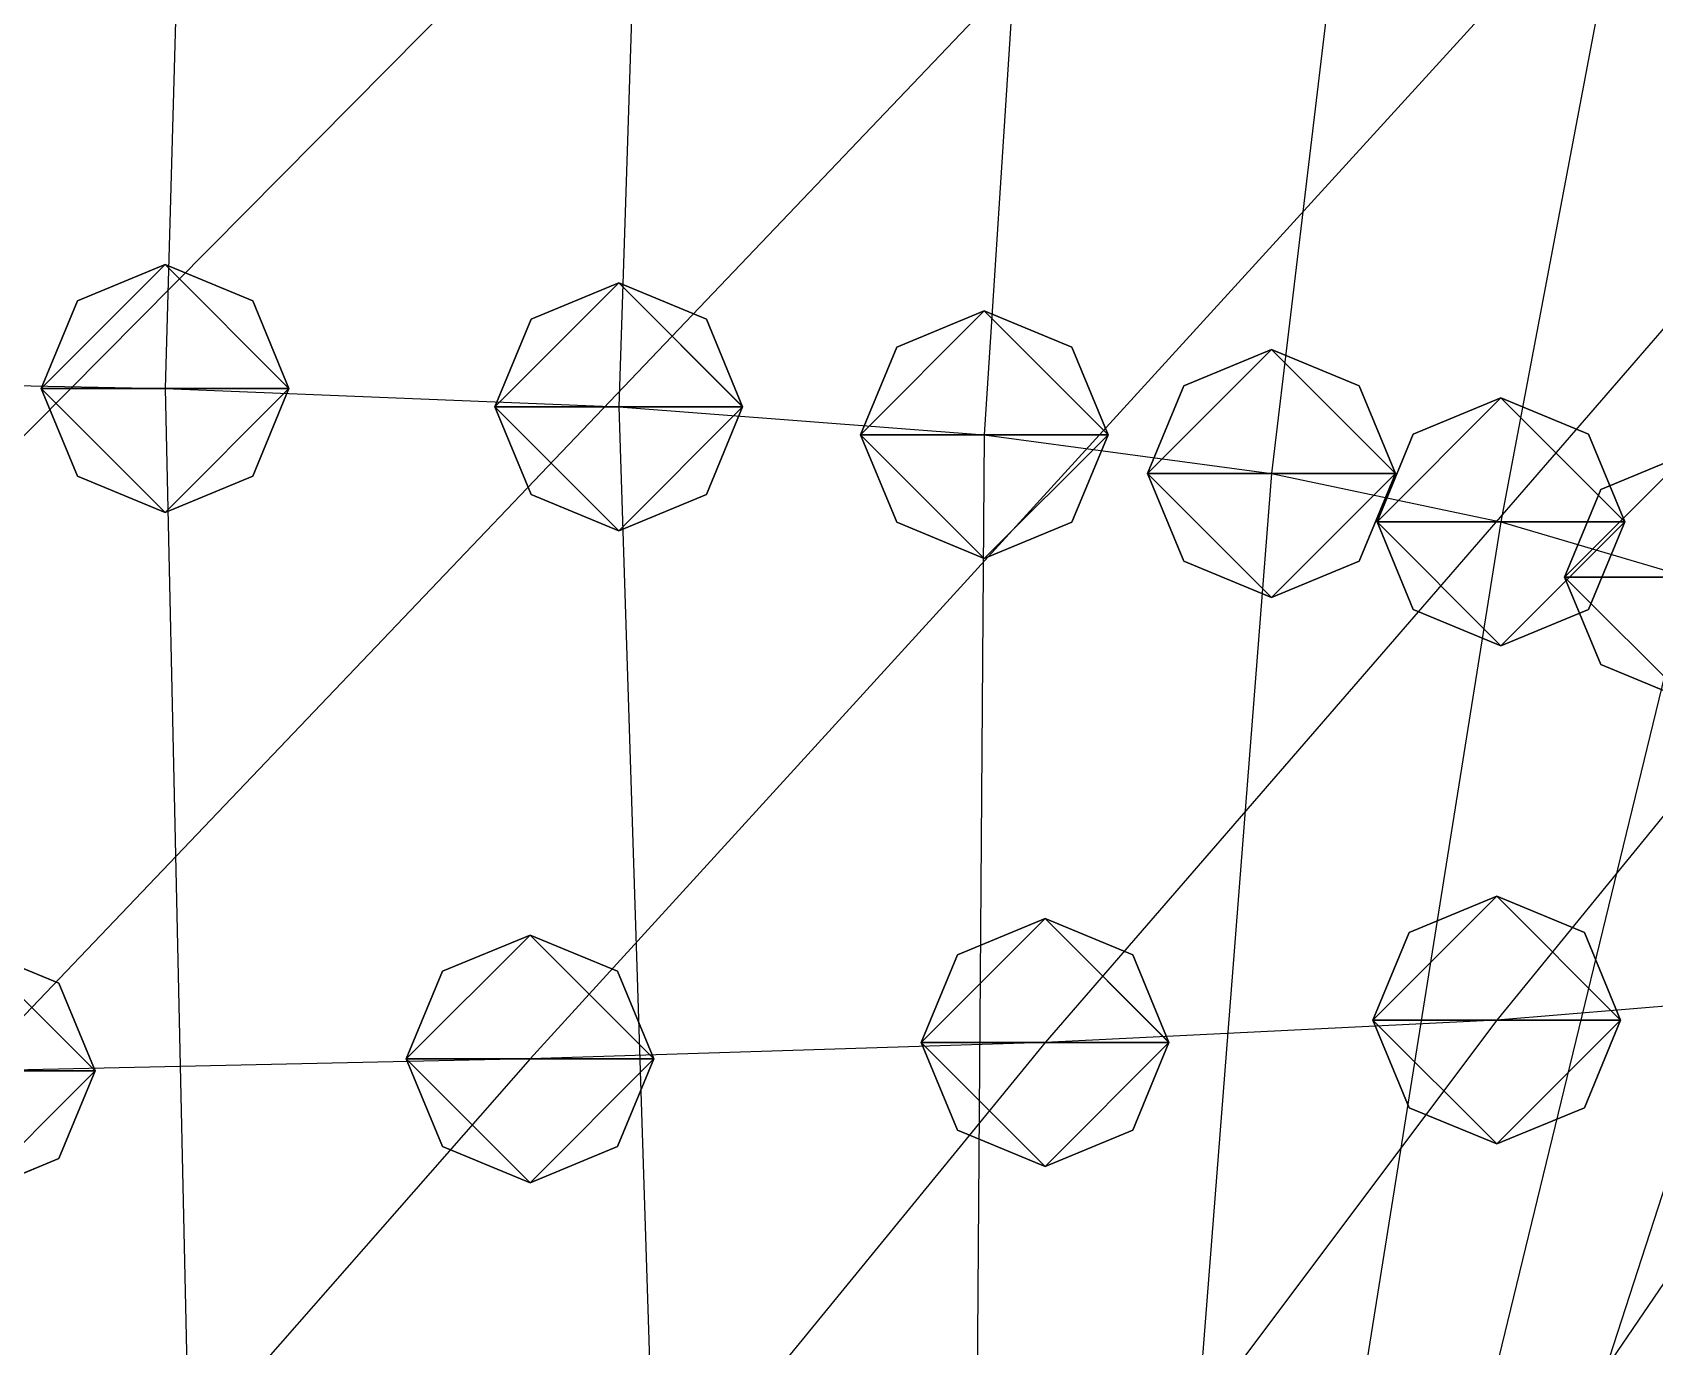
# Model space of a CAD drawing. Header units: metres. Extents: x -59 to 99, y -54 to 55.
# Drawn here: x 12.77 to 25.87, y -20.86 to -10.26 of the extents above; entities that cross this region are included whole.
import ezdxf

# ---------------------------------------------------------------- set-up
doc = ezdxf.new("R2010")
doc.units = ezdxf.units.M

msp = doc.modelspace()

# ---------------------------------------------------------------- linework, layer by layer
for p, q in [((14.152706, -2.1760712, -222.13643), (13.844493, -13.131271, -224.74867)), ((17.867588, -2.3018188, -220.35703), (17.50707, -13.279427, -222.6473)), ((21.169718, -2.5023422, -217.50229), (20.457546, -13.504318, -219.44278)), ((24.098818, -2.7814636, -213.51309), (22.776173, -13.818207, -214.95564)), ((26.725258, -3.130951, -208.5158), (24.628006, -14.207855, -209.383)), ((33.809322, -6.9254875, -154.161), (24.594818, -18.228828, -151.794)), ((30.706795, -7.145878, -150.99583), (20.948685, -18.409348, -149.20023)), ((27.027634, -7.3235016, -148.439), (16.790588, -18.542534, -147.28043)), ((18.59135, -7.5747566, -144.83815), (7.555294, -18.705124, -144.94443)), ((22.93851, -7.4652863, -146.40228), (12.27956, -18.639244, -145.8881)), ((13.844493, -12.131271, -224.7485), (13.137386, -12.424165, -224.74855)), ((13.844493, -12.131271, -224.7485), (13.137386, -12.424165, -224.74855)), ((13.844493, -12.131271, -224.7485), (13.137386, -12.424165, -224.74855)), ((13.844493, -12.131271, -224.7485), (13.137386, -12.424165, -224.74855)), ((14.5515995, -12.424165, -224.74855), (13.844493, -12.131271, -224.7485)), ((14.5515995, -12.424165, -224.74855), (13.844493, -12.131271, -224.7485)), ((14.5515995, -12.424165, -224.74855), (13.844493, -12.131271, -224.7485)), ((14.5515995, -12.424165, -224.74855), (13.844493, -12.131271, -224.7485)), ((17.50707, -12.279427, -222.64713), (16.799963, -12.57232, -222.64717)), ((17.50707, -12.279427, -222.64713), (16.799963, -12.57232, -222.64717)), ((17.50707, -12.279427, -222.64713), (16.799963, -12.57232, -222.64717)), ((17.50707, -12.279427, -222.64713), (16.799963, -12.57232, -222.64717)), ((18.214178, -12.57232, -222.64717), (17.50707, -12.279427, -222.64713)), ((18.214178, -12.57232, -222.64717), (17.50707, -12.279427, -222.64713)), ((18.214178, -12.57232, -222.64717), (17.50707, -12.279427, -222.64713)), ((18.214178, -12.57232, -222.64717), (17.50707, -12.279427, -222.64713)), ((13.137386, -12.424165, -224.74855), (12.844493, -13.131271, -224.74867)), ((13.137386, -12.424165, -224.74855), (12.844493, -13.131271, -224.74867)), ((13.137386, -12.424165, -224.74855), (12.844493, -13.131271, -224.74867)), ((13.137386, -12.424165, -224.74855), (12.844493, -13.131271, -224.74867)), ((14.844493, -13.131271, -224.74867), (14.5515995, -12.424165, -224.74855)), ((14.844493, -13.131271, -224.74867), (14.5515995, -12.424165, -224.74855)), ((14.844493, -13.131271, -224.74867), (14.5515995, -12.424165, -224.74855)), ((14.844493, -13.131271, -224.74867), (14.5515995, -12.424165, -224.74855)), ((20.457546, -12.504318, -219.44261), (19.750439, -12.797212, -219.44266)), ((20.457546, -12.504318, -219.44261), (19.750439, -12.797212, -219.44266)), ((20.457546, -12.504318, -219.44261), (19.750439, -12.797212, -219.44266)), ((20.457546, -12.504318, -219.44261), (19.750439, -12.797212, -219.44266)), ((21.164654, -12.797212, -219.44266), (20.457546, -12.504318, -219.44261)), ((21.164654, -12.797212, -219.44266), (20.457546, -12.504318, -219.44261)), ((21.164654, -12.797212, -219.44266), (20.457546, -12.504318, -219.44261)), ((21.164654, -12.797212, -219.44266), (20.457546, -12.504318, -219.44261)), ((16.799963, -12.57232, -222.64717), (16.50707, -13.279427, -222.6473)), ((16.799963, -12.57232, -222.64717), (16.50707, -13.279427, -222.6473)), ((16.799963, -12.57232, -222.64717), (16.50707, -13.279427, -222.6473)), ((16.799963, -12.57232, -222.64717), (16.50707, -13.279427, -222.6473)), ((18.50707, -13.279427, -222.6473), (18.214178, -12.57232, -222.64717)), ((18.50707, -13.279427, -222.6473), (18.214178, -12.57232, -222.64717)), ((18.50707, -13.279427, -222.6473), (18.214178, -12.57232, -222.64717)), ((18.50707, -13.279427, -222.6473), (18.214178, -12.57232, -222.64717)), ((19.750439, -12.797212, -219.44266), (19.457546, -13.504318, -219.44278)), ((19.750439, -12.797212, -219.44266), (19.457546, -13.504318, -219.44278)), ((19.750439, -12.797212, -219.44266), (19.457546, -13.504318, -219.44278)), ((19.750439, -12.797212, -219.44266), (19.457546, -13.504318, -219.44278)), ((21.457546, -13.504318, -219.44278), (21.164654, -12.797212, -219.44266)), ((21.457546, -13.504318, -219.44278), (21.164654, -12.797212, -219.44266)), ((21.457546, -13.504318, -219.44278), (21.164654, -12.797212, -219.44266)), ((21.457546, -13.504318, -219.44278), (21.164654, -12.797212, -219.44266)), ((22.776173, -12.818207, -214.95547), (22.069065, -13.1111, -214.95552)), ((22.776173, -12.818207, -214.95547), (22.069065, -13.1111, -214.95552)), ((22.776173, -12.818207, -214.95547), (22.069065, -13.1111, -214.95552)), ((22.776173, -12.818207, -214.95547), (22.069065, -13.1111, -214.95552)), ((23.48328, -13.1111, -214.95552), (22.776173, -12.818207, -214.95547)), ((23.48328, -13.1111, -214.95552), (22.776173, -12.818207, -214.95547)), ((23.48328, -13.1111, -214.95552), (22.776173, -12.818207, -214.95547)), ((23.48328, -13.1111, -214.95552), (22.776173, -12.818207, -214.95547)), ((9.629581, -13.044731, -225.9801), (13.844493, -13.131271, -224.74867)), ((12.844493, -13.131271, -224.74867), (13.137386, -13.838378, -224.7488)), ((12.844493, -13.131271, -224.74867), (13.137386, -13.838378, -224.7488)), ((12.844493, -13.131271, -224.74867), (13.137386, -13.838378, -224.7488)), ((12.844493, -13.131271, -224.74867), (13.137386, -13.838378, -224.7488)), ((13.844493, -13.131271, -224.74867), (17.50707, -13.279427, -222.6473)), ((13.844493, -13.131271, -224.74867), (14.086083, -24.025223, -228.23218)), ((14.5515995, -13.838378, -224.7488), (14.844493, -13.131271, -224.74867)), ((14.5515995, -13.838378, -224.7488), (14.844493, -13.131271, -224.74867)), ((14.5515995, -13.838378, -224.7488), (14.844493, -13.131271, -224.74867)), ((14.5515995, -13.838378, -224.7488), (14.844493, -13.131271, -224.74867)), ((22.069065, -13.1111, -214.95552), (21.776173, -13.818207, -214.95564)), ((22.069065, -13.1111, -214.95552), (21.776173, -13.818207, -214.95564)), ((22.069065, -13.1111, -214.95552), (21.776173, -13.818207, -214.95564)), ((22.069065, -13.1111, -214.95552), (21.776173, -13.818207, -214.95564)), ((23.776173, -13.818207, -214.95564), (23.48328, -13.1111, -214.95552)), ((23.776173, -13.818207, -214.95564), (23.48328, -13.1111, -214.95552)), ((23.776173, -13.818207, -214.95564), (23.48328, -13.1111, -214.95552)), ((23.776173, -13.818207, -214.95564), (23.48328, -13.1111, -214.95552)), ((24.628006, -13.207855, -209.38283), (23.920898, -13.500749, -209.38287)), ((24.628006, -13.207855, -209.38283), (23.920898, -13.500749, -209.38287)), ((24.628006, -13.207855, -209.38283), (23.920898, -13.500749, -209.38287)), ((24.628006, -13.207855, -209.38283), (23.920898, -13.500749, -209.38287)), ((25.335114, -13.500749, -209.38287), (24.628006, -13.207855, -209.38283)), ((25.335114, -13.500749, -209.38287), (24.628006, -13.207855, -209.38283)), ((25.335114, -13.500749, -209.38287), (24.628006, -13.207855, -209.38283)), ((25.335114, -13.500749, -209.38287), (24.628006, -13.207855, -209.38283)), ((16.50707, -13.279427, -222.6473), (16.799963, -13.986533, -222.64742)), ((16.50707, -13.279427, -222.6473), (16.799963, -13.986533, -222.64742)), ((16.50707, -13.279427, -222.6473), (16.799963, -13.986533, -222.64742)), ((16.50707, -13.279427, -222.6473), (16.799963, -13.986533, -222.64742)), ((17.50707, -13.279427, -222.6473), (20.457546, -13.504318, -219.44278)), ((17.50707, -13.279427, -222.6473), (17.856167, -24.179344, -226.0422)), ((18.214178, -13.986533, -222.64742), (18.50707, -13.279427, -222.6473)), ((18.214178, -13.986533, -222.64742), (18.50707, -13.279427, -222.6473)), ((18.214178, -13.986533, -222.64742), (18.50707, -13.279427, -222.6473)), ((18.214178, -13.986533, -222.64742), (18.50707, -13.279427, -222.6473)), ((19.457546, -13.504318, -219.44278), (19.750439, -14.211425, -219.4429)), ((19.457546, -13.504318, -219.44278), (19.750439, -14.211425, -219.4429)), ((19.457546, -13.504318, -219.44278), (19.750439, -14.211425, -219.4429)), ((19.457546, -13.504318, -219.44278), (19.750439, -14.211425, -219.4429)), ((20.457546, -13.504318, -219.44278), (20.374866, -24.415916, -222.66765)), ((20.457546, -13.504318, -219.44278), (22.776173, -13.818207, -214.95564)), ((21.164654, -14.211425, -219.4429), (21.457546, -13.504318, -219.44278)), ((21.164654, -14.211425, -219.4429), (21.457546, -13.504318, -219.44278)), ((21.164654, -14.211425, -219.4429), (21.457546, -13.504318, -219.44278)), ((21.164654, -14.211425, -219.4429), (21.457546, -13.504318, -219.44278)), ((23.920898, -13.500749, -209.38287), (23.628006, -14.207855, -209.383)), ((23.920898, -13.500749, -209.38287), (23.628006, -14.207855, -209.383)), ((23.920898, -13.500749, -209.38287), (23.628006, -14.207855, -209.383)), ((23.920898, -13.500749, -209.38287), (23.628006, -14.207855, -209.383)), ((25.628006, -14.207855, -209.383), (25.335114, -13.500749, -209.38287)), ((25.628006, -14.207855, -209.383), (25.335114, -13.500749, -209.38287)), ((25.628006, -14.207855, -209.383), (25.335114, -13.500749, -209.38287)), ((25.628006, -14.207855, -209.383), (25.335114, -13.500749, -209.38287)), ((26.142199, -13.653076, -203.01317), (25.435091, -13.94597, -203.01321)), ((26.142199, -13.653076, -203.01317), (25.435091, -13.94597, -203.01321)), ((26.142199, -13.653076, -203.01317), (25.435091, -13.94597, -203.01321)), ((26.142199, -13.653076, -203.01317), (25.435091, -13.94597, -203.01321)), ((13.137386, -13.838378, -224.7488), (13.844493, -14.131271, -224.74884)), ((13.137386, -13.838378, -224.7488), (13.844493, -14.131271, -224.74884)), ((13.137386, -13.838378, -224.7488), (13.844493, -14.131271, -224.74884)), ((13.137386, -13.838378, -224.7488), (13.844493, -14.131271, -224.74884)), ((13.844493, -14.131271, -224.74884), (14.5515995, -13.838378, -224.7488)), ((13.844493, -14.131271, -224.74884), (14.5515995, -13.838378, -224.7488)), ((13.844493, -14.131271, -224.74884), (14.5515995, -13.838378, -224.7488)), ((13.844493, -14.131271, -224.74884), (14.5515995, -13.838378, -224.7488)), ((21.776173, -13.818207, -214.95564), (22.069065, -14.525313, -214.95576)), ((21.776173, -13.818207, -214.95564), (22.069065, -14.525313, -214.95576)), ((21.776173, -13.818207, -214.95564), (22.069065, -14.525313, -214.95576)), ((21.776173, -13.818207, -214.95564), (22.069065, -14.525313, -214.95576)), ((22.776173, -13.818207, -214.95564), (21.91794, -24.778198, -217.48544)), ((22.776173, -13.818207, -214.95564), (24.628006, -14.207855, -209.383)), ((23.48328, -14.525313, -214.95576), (23.776173, -13.818207, -214.95564)), ((23.48328, -14.525313, -214.95576), (23.776173, -13.818207, -214.95564)), ((23.48328, -14.525313, -214.95576), (23.776173, -13.818207, -214.95564)), ((23.48328, -14.525313, -214.95576), (23.776173, -13.818207, -214.95564)), ((16.799963, -13.986533, -222.64742), (17.50707, -14.279427, -222.64746)), ((16.799963, -13.986533, -222.64742), (17.50707, -14.279427, -222.64746)), ((16.799963, -13.986533, -222.64742), (17.50707, -14.279427, -222.64746)), ((16.799963, -13.986533, -222.64742), (17.50707, -14.279427, -222.64746)), ((17.50707, -14.279427, -222.64746), (18.214178, -13.986533, -222.64742)), ((17.50707, -14.279427, -222.64746), (18.214178, -13.986533, -222.64742)), ((17.50707, -14.279427, -222.64746), (18.214178, -13.986533, -222.64742)), ((17.50707, -14.279427, -222.64746), (18.214178, -13.986533, -222.64742)), ((25.435091, -13.94597, -203.01321), (25.142199, -14.653076, -203.01334)), ((25.435091, -13.94597, -203.01321), (25.142199, -14.653076, -203.01334)), ((25.435091, -13.94597, -203.01321), (25.142199, -14.653076, -203.01334)), ((25.435091, -13.94597, -203.01321), (25.142199, -14.653076, -203.01334)), ((19.750439, -14.211425, -219.4429), (20.457546, -14.504318, -219.44295)), ((19.750439, -14.211425, -219.4429), (20.457546, -14.504318, -219.44295)), ((19.750439, -14.211425, -219.4429), (20.457546, -14.504318, -219.44295)), ((19.750439, -14.211425, -219.4429), (20.457546, -14.504318, -219.44295)), ((20.457546, -14.504318, -219.44295), (21.164654, -14.211425, -219.4429)), ((20.457546, -14.504318, -219.44295), (21.164654, -14.211425, -219.4429)), ((20.457546, -14.504318, -219.44295), (21.164654, -14.211425, -219.4429)), ((20.457546, -14.504318, -219.44295), (21.164654, -14.211425, -219.4429)), ((24.628006, -14.207855, -209.383), (22.865814, -25.227966, -211.04884)), ((23.628006, -14.207855, -209.383), (23.920898, -14.914962, -209.38312)), ((23.628006, -14.207855, -209.383), (23.920898, -14.914962, -209.38312)), ((23.628006, -14.207855, -209.383), (23.920898, -14.914962, -209.38312)), ((23.628006, -14.207855, -209.383), (23.920898, -14.914962, -209.38312)), ((24.628006, -14.207855, -209.383), (26.142199, -14.653076, -203.01334)), ((25.335114, -14.914962, -209.38312), (25.628006, -14.207855, -209.383)), ((25.335114, -14.914962, -209.38312), (25.628006, -14.207855, -209.383)), ((25.335114, -14.914962, -209.38312), (25.628006, -14.207855, -209.383)), ((25.335114, -14.914962, -209.38312), (25.628006, -14.207855, -209.383)), ((22.069065, -14.525313, -214.95576), (22.776173, -14.818207, -214.95581)), ((22.069065, -14.525313, -214.95576), (22.776173, -14.818207, -214.95581)), ((22.069065, -14.525313, -214.95576), (22.776173, -14.818207, -214.95581)), ((22.069065, -14.525313, -214.95576), (22.776173, -14.818207, -214.95581)), ((22.776173, -14.818207, -214.95581), (23.48328, -14.525313, -214.95576)), ((22.776173, -14.818207, -214.95581), (23.48328, -14.525313, -214.95576)), ((22.776173, -14.818207, -214.95581), (23.48328, -14.525313, -214.95576)), ((22.776173, -14.818207, -214.95581), (23.48328, -14.525313, -214.95576)), ((26.142199, -14.653076, -203.01334), (23.448814, -25.732239, -203.83038)), ((25.142199, -14.653076, -203.01334), (25.435091, -15.360183, -203.01346)), ((25.142199, -14.653076, -203.01334), (25.435091, -15.360183, -203.01346)), ((25.142199, -14.653076, -203.01334), (25.435091, -15.360183, -203.01346)), ((25.142199, -14.653076, -203.01334), (25.435091, -15.360183, -203.01346)), ((23.920898, -14.914962, -209.38312), (24.628006, -15.207855, -209.38316)), ((23.920898, -14.914962, -209.38312), (24.628006, -15.207855, -209.38316)), ((23.920898, -14.914962, -209.38312), (24.628006, -15.207855, -209.38316)), ((23.920898, -14.914962, -209.38312), (24.628006, -15.207855, -209.38316)), ((24.628006, -15.207855, -209.38316), (25.335114, -14.914962, -209.38312)), ((24.628006, -15.207855, -209.38316), (25.335114, -14.914962, -209.38312)), ((24.628006, -15.207855, -209.38316), (25.335114, -14.914962, -209.38312)), ((24.628006, -15.207855, -209.38316), (25.335114, -14.914962, -209.38312)), ((27.388453, -15.134903, -196.11154), (23.780422, -26.268799, -196.1437)), ((25.435091, -15.360183, -203.01346), (26.142199, -15.653076, -203.0135)), ((25.435091, -15.360183, -203.01346), (26.142199, -15.653076, -203.0135)), ((25.435091, -15.360183, -203.01346), (26.142199, -15.653076, -203.0135)), ((25.435091, -15.360183, -203.01346), (26.142199, -15.653076, -203.0135)), ((24.594818, -17.228828, -151.79384), (23.88771, -17.52172, -151.79388)), ((24.594818, -17.228828, -151.79384), (23.88771, -17.52172, -151.79388)), ((24.594818, -17.228828, -151.79384), (23.88771, -17.52172, -151.79388)), ((24.594818, -17.228828, -151.79384), (23.88771, -17.52172, -151.79388)), ((25.301926, -17.52172, -151.79388), (24.594818, -17.228828, -151.79384)), ((25.301926, -17.52172, -151.79388), (24.594818, -17.228828, -151.79384)), ((25.301926, -17.52172, -151.79388), (24.594818, -17.228828, -151.79384)), ((25.301926, -17.52172, -151.79388), (24.594818, -17.228828, -151.79384)), ((20.948685, -17.409348, -149.20006), (20.241577, -17.70224, -149.2001)), ((20.948685, -17.409348, -149.20006), (20.241577, -17.70224, -149.2001)), ((20.948685, -17.409348, -149.20006), (20.241577, -17.70224, -149.2001)), ((20.948685, -17.409348, -149.20006), (20.241577, -17.70224, -149.2001)), ((21.655792, -17.70224, -149.2001), (20.948685, -17.409348, -149.20006)), ((21.655792, -17.70224, -149.2001), (20.948685, -17.409348, -149.20006)), ((21.655792, -17.70224, -149.2001), (20.948685, -17.409348, -149.20006)), ((21.655792, -17.70224, -149.2001), (20.948685, -17.409348, -149.20006)), ((16.790588, -17.542534, -147.28026), (16.08348, -17.835426, -147.2803)), ((16.790588, -17.542534, -147.28026), (16.08348, -17.835426, -147.2803)), ((16.790588, -17.542534, -147.28026), (16.08348, -17.835426, -147.2803)), ((16.790588, -17.542534, -147.28026), (16.08348, -17.835426, -147.2803)), ((17.497696, -17.835426, -147.2803), (16.790588, -17.542534, -147.28026)), ((17.497696, -17.835426, -147.2803), (16.790588, -17.542534, -147.28026)), ((17.497696, -17.835426, -147.2803), (16.790588, -17.542534, -147.28026)), ((17.497696, -17.835426, -147.2803), (16.790588, -17.542534, -147.28026)), ((23.88771, -17.52172, -151.79388), (23.594818, -18.228828, -151.794)), ((23.88771, -17.52172, -151.79388), (23.594818, -18.228828, -151.794)), ((23.88771, -17.52172, -151.79388), (23.594818, -18.228828, -151.794)), ((23.88771, -17.52172, -151.79388), (23.594818, -18.228828, -151.794)), ((25.594818, -18.228828, -151.794), (25.301926, -17.52172, -151.79388)), ((25.594818, -18.228828, -151.794), (25.301926, -17.52172, -151.79388)), ((25.594818, -18.228828, -151.794), (25.301926, -17.52172, -151.79388)), ((25.594818, -18.228828, -151.794), (25.301926, -17.52172, -151.79388)), ((12.986667, -17.932137, -145.88799), (12.27956, -17.639244, -145.88794)), ((12.986667, -17.932137, -145.88799), (12.27956, -17.639244, -145.88794)), ((12.986667, -17.932137, -145.88799), (12.27956, -17.639244, -145.88794)), ((12.986667, -17.932137, -145.88799), (12.27956, -17.639244, -145.88794)), ((20.241577, -17.70224, -149.2001), (19.948685, -18.409348, -149.20023)), ((20.241577, -17.70224, -149.2001), (19.948685, -18.409348, -149.20023)), ((20.241577, -17.70224, -149.2001), (19.948685, -18.409348, -149.20023)), ((20.241577, -17.70224, -149.2001), (19.948685, -18.409348, -149.20023)), ((21.948685, -18.409348, -149.20023), (21.655792, -17.70224, -149.2001)), ((21.948685, -18.409348, -149.20023), (21.655792, -17.70224, -149.2001)), ((21.948685, -18.409348, -149.20023), (21.655792, -17.70224, -149.2001)), ((21.948685, -18.409348, -149.20023), (21.655792, -17.70224, -149.2001)), ((13.27956, -18.639244, -145.8881), (12.986667, -17.932137, -145.88799)), ((13.27956, -18.639244, -145.8881), (12.986667, -17.932137, -145.88799)), ((13.27956, -18.639244, -145.8881), (12.986667, -17.932137, -145.88799)), ((13.27956, -18.639244, -145.8881), (12.986667, -17.932137, -145.88799)), ((16.08348, -17.835426, -147.2803), (15.790588, -18.542534, -147.28043)), ((16.08348, -17.835426, -147.2803), (15.790588, -18.542534, -147.28043)), ((16.08348, -17.835426, -147.2803), (15.790588, -18.542534, -147.28043)), ((16.08348, -17.835426, -147.2803), (15.790588, -18.542534, -147.28043)), ((17.790588, -18.542534, -147.28043), (17.497696, -17.835426, -147.2803)), ((17.790588, -18.542534, -147.28043), (17.497696, -17.835426, -147.2803)), ((17.790588, -18.542534, -147.28043), (17.497696, -17.835426, -147.2803)), ((17.790588, -18.542534, -147.28043), (17.497696, -17.835426, -147.2803)), ((27.556458, -17.986053, -155.27017), (19.771343, -29.39254, -151.4184)), ((27.556458, -17.986053, -155.27017), (19.771343, -29.39254, -151.4184)), ((27.556458, -17.986053, -155.27017), (24.594818, -18.228828, -151.794)), ((24.594818, -18.228828, -151.794), (16.064808, -29.593353, -148.54568)), ((24.594818, -18.228828, -151.794), (20.948685, -18.409348, -149.20023)), ((23.594818, -18.228828, -151.794), (23.88771, -18.935936, -151.79413)), ((23.594818, -18.228828, -151.794), (23.88771, -18.935936, -151.79413)), ((23.594818, -18.228828, -151.794), (23.88771, -18.935936, -151.79413)), ((23.594818, -18.228828, -151.794), (23.88771, -18.935936, -151.79413)), ((25.301926, -18.935936, -151.79413), (25.594818, -18.228828, -151.794)), ((25.301926, -18.935936, -151.79413), (25.594818, -18.228828, -151.794)), ((25.301926, -18.935936, -151.79413), (25.594818, -18.228828, -151.794)), ((25.301926, -18.935936, -151.79413), (25.594818, -18.228828, -151.794)), ((20.948685, -18.409348, -149.20023), (11.7027855, -29.71968, -146.73181)), ((20.948685, -18.409348, -149.20023), (16.790588, -18.542534, -147.28043)), ((19.948685, -18.409348, -149.20023), (20.241577, -19.116455, -149.20035)), ((19.948685, -18.409348, -149.20023), (20.241577, -19.116455, -149.20035)), ((19.948685, -18.409348, -149.20023), (20.241577, -19.116455, -149.20035)), ((19.948685, -18.409348, -149.20023), (20.241577, -19.116455, -149.20035)), ((21.655792, -19.116455, -149.20035), (21.948685, -18.409348, -149.20023)), ((21.655792, -19.116455, -149.20035), (21.948685, -18.409348, -149.20023)), ((21.655792, -19.116455, -149.20035), (21.948685, -18.409348, -149.20023)), ((21.655792, -19.116455, -149.20035), (21.948685, -18.409348, -149.20023)), ((16.790588, -18.542534, -147.28043), (6.9070206, -29.798447, -145.5957)), ((16.790588, -18.542534, -147.28043), (12.27956, -18.639244, -145.8881)), ((15.790588, -18.542534, -147.28043), (16.08348, -19.249641, -147.28055)), ((15.790588, -18.542534, -147.28043), (16.08348, -19.249641, -147.28055)), ((15.790588, -18.542534, -147.28043), (16.08348, -19.249641, -147.28055)), ((15.790588, -18.542534, -147.28043), (16.08348, -19.249641, -147.28055)), ((17.497696, -19.249641, -147.28055), (17.790588, -18.542534, -147.28043)), ((17.497696, -19.249641, -147.28055), (17.790588, -18.542534, -147.28043)), ((17.497696, -19.249641, -147.28055), (17.790588, -18.542534, -147.28043)), ((17.497696, -19.249641, -147.28055), (17.790588, -18.542534, -147.28043)), ((12.986667, -19.346352, -145.88823), (13.27956, -18.639244, -145.8881)), ((12.986667, -19.346352, -145.88823), (13.27956, -18.639244, -145.8881)), ((12.986667, -19.346352, -145.88823), (13.27956, -18.639244, -145.8881)), ((12.986667, -19.346352, -145.88823), (13.27956, -18.639244, -145.8881)), ((23.88771, -18.935936, -151.79413), (24.594818, -19.228828, -151.79417)), ((23.88771, -18.935936, -151.79413), (24.594818, -19.228828, -151.79417)), ((23.88771, -18.935936, -151.79413), (24.594818, -19.228828, -151.79417)), ((23.88771, -18.935936, -151.79413), (24.594818, -19.228828, -151.79417)), ((24.594818, -19.228828, -151.79417), (25.301926, -18.935936, -151.79413)), ((24.594818, -19.228828, -151.79417), (25.301926, -18.935936, -151.79413)), ((24.594818, -19.228828, -151.79417), (25.301926, -18.935936, -151.79413)), ((24.594818, -19.228828, -151.79417), (25.301926, -18.935936, -151.79413)), ((20.241577, -19.116455, -149.20035), (20.948685, -19.409348, -149.2004)), ((20.241577, -19.116455, -149.20035), (20.948685, -19.409348, -149.2004)), ((20.241577, -19.116455, -149.20035), (20.948685, -19.409348, -149.2004)), ((20.241577, -19.116455, -149.20035), (20.948685, -19.409348, -149.2004)), ((20.948685, -19.409348, -149.2004), (21.655792, -19.116455, -149.20035)), ((20.948685, -19.409348, -149.2004), (21.655792, -19.116455, -149.20035)), ((20.948685, -19.409348, -149.2004), (21.655792, -19.116455, -149.20035)), ((20.948685, -19.409348, -149.2004), (21.655792, -19.116455, -149.20035)), ((12.27956, -19.639244, -145.88828), (12.986667, -19.346352, -145.88823)), ((12.27956, -19.639244, -145.88828), (12.986667, -19.346352, -145.88823)), ((12.27956, -19.639244, -145.88828), (12.986667, -19.346352, -145.88823)), ((12.27956, -19.639244, -145.88828), (12.986667, -19.346352, -145.88823)), ((16.08348, -19.249641, -147.28055), (16.790588, -19.542534, -147.2806)), ((16.08348, -19.249641, -147.28055), (16.790588, -19.542534, -147.2806)), ((16.08348, -19.249641, -147.28055), (16.790588, -19.542534, -147.2806)), ((16.08348, -19.249641, -147.28055), (16.790588, -19.542534, -147.2806)), ((16.790588, -19.542534, -147.2806), (17.497696, -19.249641, -147.28055)), ((16.790588, -19.542534, -147.2806), (17.497696, -19.249641, -147.28055)), ((16.790588, -19.542534, -147.2806), (17.497696, -19.249641, -147.28055)), ((16.790588, -19.542534, -147.2806), (17.497696, -19.249641, -147.28055))]:
    msp.add_line(p, q)
for points in [[(12.844493, -13.131271, -224.74867), (13.137386, -12.424165, -224.74855), (13.844493, -12.131271, -224.7485), (13.844593, -12.131171, -224.7484)], [(12.844493, -13.131271, -224.74867), (13.137386, -12.424165, -224.74855), (13.844493, -12.131271, -224.7485), (13.844593, -12.131171, -224.7484)], [(12.844493, -13.131271, -224.74867), (13.137386, -12.424165, -224.74855), (13.844493, -12.131271, -224.7485), (13.844593, -12.131171, -224.7484)], [(12.844493, -13.131271, -224.74867), (13.137386, -12.424165, -224.74855), (13.844493, -12.131271, -224.7485), (13.844593, -12.131171, -224.7484)], [(12.844493, -13.131271, -224.74867), (13.844493, -12.131271, -224.7485), (14.844493, -13.131271, -224.74867), (14.844593, -13.131171, -224.74857)], [(12.844493, -13.131271, -224.74867), (13.844493, -12.131271, -224.7485), (14.844493, -13.131271, -224.74867), (14.844593, -13.131171, -224.74857)], [(12.844493, -13.131271, -224.74867), (13.844493, -12.131271, -224.7485), (14.844493, -13.131271, -224.74867), (14.844593, -13.131171, -224.74857)], [(12.844493, -13.131271, -224.74867), (13.844493, -12.131271, -224.7485), (14.844493, -13.131271, -224.74867), (14.844593, -13.131171, -224.74857)], [(13.844493, -12.131271, -224.7485), (14.5515995, -12.424165, -224.74855), (14.844493, -13.131271, -224.74867), (14.844593, -13.131171, -224.74857)], [(13.844493, -12.131271, -224.7485), (14.5515995, -12.424165, -224.74855), (14.844493, -13.131271, -224.74867), (14.844593, -13.131171, -224.74857)], [(13.844493, -12.131271, -224.7485), (14.5515995, -12.424165, -224.74855), (14.844493, -13.131271, -224.74867), (14.844593, -13.131171, -224.74857)], [(13.844493, -12.131271, -224.7485), (14.5515995, -12.424165, -224.74855), (14.844493, -13.131271, -224.74867), (14.844593, -13.131171, -224.74857)], [(16.50707, -13.279427, -222.6473), (16.799963, -12.57232, -222.64717), (17.50707, -12.279427, -222.64713), (17.50717, -12.279326, -222.64702)], [(16.50707, -13.279427, -222.6473), (16.799963, -12.57232, -222.64717), (17.50707, -12.279427, -222.64713), (17.50717, -12.279326, -222.64702)], [(16.50707, -13.279427, -222.6473), (16.799963, -12.57232, -222.64717), (17.50707, -12.279427, -222.64713), (17.50717, -12.279326, -222.64702)], [(16.50707, -13.279427, -222.6473), (16.799963, -12.57232, -222.64717), (17.50707, -12.279427, -222.64713), (17.50717, -12.279326, -222.64702)], [(16.50707, -13.279427, -222.6473), (17.50707, -12.279427, -222.64713), (18.50707, -13.279427, -222.6473), (18.50717, -13.279326, -222.64719)], [(16.50707, -13.279427, -222.6473), (17.50707, -12.279427, -222.64713), (18.50707, -13.279427, -222.6473), (18.50717, -13.279326, -222.64719)], [(16.50707, -13.279427, -222.6473), (17.50707, -12.279427, -222.64713), (18.50707, -13.279427, -222.6473), (18.50717, -13.279326, -222.64719)], [(16.50707, -13.279427, -222.6473), (17.50707, -12.279427, -222.64713), (18.50707, -13.279427, -222.6473), (18.50717, -13.279326, -222.64719)], [(17.50707, -12.279427, -222.64713), (18.214178, -12.57232, -222.64717), (18.50707, -13.279427, -222.6473), (18.50717, -13.279326, -222.64719)], [(17.50707, -12.279427, -222.64713), (18.214178, -12.57232, -222.64717), (18.50707, -13.279427, -222.6473), (18.50717, -13.279326, -222.64719)], [(17.50707, -12.279427, -222.64713), (18.214178, -12.57232, -222.64717), (18.50707, -13.279427, -222.6473), (18.50717, -13.279326, -222.64719)], [(17.50707, -12.279427, -222.64713), (18.214178, -12.57232, -222.64717), (18.50707, -13.279427, -222.6473), (18.50717, -13.279326, -222.64719)], [(19.457546, -13.504318, -219.44278), (19.750439, -12.797212, -219.44266), (20.457546, -12.504318, -219.44261), (20.457645, -12.504218, -219.4425)], [(19.457546, -13.504318, -219.44278), (19.750439, -12.797212, -219.44266), (20.457546, -12.504318, -219.44261), (20.457645, -12.504218, -219.4425)], [(19.457546, -13.504318, -219.44278), (19.750439, -12.797212, -219.44266), (20.457546, -12.504318, -219.44261), (20.457645, -12.504218, -219.4425)], [(19.457546, -13.504318, -219.44278), (19.750439, -12.797212, -219.44266), (20.457546, -12.504318, -219.44261), (20.457645, -12.504218, -219.4425)], [(19.457546, -13.504318, -219.44278), (20.457546, -12.504318, -219.44261), (21.457546, -13.504318, -219.44278), (21.457645, -13.504218, -219.44267)], [(19.457546, -13.504318, -219.44278), (20.457546, -12.504318, -219.44261), (21.457546, -13.504318, -219.44278), (21.457645, -13.504218, -219.44267)], [(19.457546, -13.504318, -219.44278), (20.457546, -12.504318, -219.44261), (21.457546, -13.504318, -219.44278), (21.457645, -13.504218, -219.44267)], [(19.457546, -13.504318, -219.44278), (20.457546, -12.504318, -219.44261), (21.457546, -13.504318, -219.44278), (21.457645, -13.504218, -219.44267)], [(20.457546, -12.504318, -219.44261), (21.164654, -12.797212, -219.44266), (21.457546, -13.504318, -219.44278), (21.457645, -13.504218, -219.44267)], [(20.457546, -12.504318, -219.44261), (21.164654, -12.797212, -219.44266), (21.457546, -13.504318, -219.44278), (21.457645, -13.504218, -219.44267)], [(20.457546, -12.504318, -219.44261), (21.164654, -12.797212, -219.44266), (21.457546, -13.504318, -219.44278), (21.457645, -13.504218, -219.44267)], [(20.457546, -12.504318, -219.44261), (21.164654, -12.797212, -219.44266), (21.457546, -13.504318, -219.44278), (21.457645, -13.504218, -219.44267)], [(21.776173, -13.818207, -214.95564), (22.069065, -13.1111, -214.95552), (22.776173, -12.818207, -214.95547), (22.776272, -12.818107, -214.95537)], [(21.776173, -13.818207, -214.95564), (22.069065, -13.1111, -214.95552), (22.776173, -12.818207, -214.95547), (22.776272, -12.818107, -214.95537)], [(21.776173, -13.818207, -214.95564), (22.069065, -13.1111, -214.95552), (22.776173, -12.818207, -214.95547), (22.776272, -12.818107, -214.95537)], [(21.776173, -13.818207, -214.95564), (22.069065, -13.1111, -214.95552), (22.776173, -12.818207, -214.95547), (22.776272, -12.818107, -214.95537)], [(21.776173, -13.818207, -214.95564), (22.776173, -12.818207, -214.95547), (23.776173, -13.818207, -214.95564), (23.776272, -13.818107, -214.95554)], [(21.776173, -13.818207, -214.95564), (22.776173, -12.818207, -214.95547), (23.776173, -13.818207, -214.95564), (23.776272, -13.818107, -214.95554)], [(21.776173, -13.818207, -214.95564), (22.776173, -12.818207, -214.95547), (23.776173, -13.818207, -214.95564), (23.776272, -13.818107, -214.95554)], [(21.776173, -13.818207, -214.95564), (22.776173, -12.818207, -214.95547), (23.776173, -13.818207, -214.95564), (23.776272, -13.818107, -214.95554)], [(22.776173, -12.818207, -214.95547), (23.48328, -13.1111, -214.95552), (23.776173, -13.818207, -214.95564), (23.776272, -13.818107, -214.95554)], [(22.776173, -12.818207, -214.95547), (23.48328, -13.1111, -214.95552), (23.776173, -13.818207, -214.95564), (23.776272, -13.818107, -214.95554)], [(22.776173, -12.818207, -214.95547), (23.48328, -13.1111, -214.95552), (23.776173, -13.818207, -214.95564), (23.776272, -13.818107, -214.95554)], [(22.776173, -12.818207, -214.95547), (23.48328, -13.1111, -214.95552), (23.776173, -13.818207, -214.95564), (23.776272, -13.818107, -214.95554)], [(13.844493, -14.131271, -224.74884), (13.137386, -13.838378, -224.7488), (12.844493, -13.131271, -224.74867), (12.844593, -13.131171, -224.74857)], [(14.844493, -13.131271, -224.74867), (13.844493, -14.131271, -224.74884), (12.844493, -13.131271, -224.74867), (12.844593, -13.131171, -224.74857)], [(13.844493, -14.131271, -224.74884), (13.137386, -13.838378, -224.7488), (12.844493, -13.131271, -224.74867), (12.844593, -13.131171, -224.74857)], [(14.844493, -13.131271, -224.74867), (13.844493, -14.131271, -224.74884), (12.844493, -13.131271, -224.74867), (12.844593, -13.131171, -224.74857)], [(13.844493, -14.131271, -224.74884), (13.137386, -13.838378, -224.7488), (12.844493, -13.131271, -224.74867), (12.844593, -13.131171, -224.74857)], [(14.844493, -13.131271, -224.74867), (13.844493, -14.131271, -224.74884), (12.844493, -13.131271, -224.74867), (12.844593, -13.131171, -224.74857)], [(13.844493, -14.131271, -224.74884), (13.137386, -13.838378, -224.7488), (12.844493, -13.131271, -224.74867), (12.844593, -13.131171, -224.74857)], [(14.844493, -13.131271, -224.74867), (13.844493, -14.131271, -224.74884), (12.844493, -13.131271, -224.74867), (12.844593, -13.131171, -224.74857)], [(14.844493, -13.131271, -224.74867), (14.5515995, -13.838378, -224.7488), (13.844493, -14.131271, -224.74884), (13.844593, -14.131171, -224.74873)], [(14.844493, -13.131271, -224.74867), (14.5515995, -13.838378, -224.7488), (13.844493, -14.131271, -224.74884), (13.844593, -14.131171, -224.74873)], [(14.844493, -13.131271, -224.74867), (14.5515995, -13.838378, -224.7488), (13.844493, -14.131271, -224.74884), (13.844593, -14.131171, -224.74873)], [(14.844493, -13.131271, -224.74867), (14.5515995, -13.838378, -224.7488), (13.844493, -14.131271, -224.74884), (13.844593, -14.131171, -224.74873)], [(23.628006, -14.207855, -209.383), (23.920898, -13.500749, -209.38287), (24.628006, -13.207855, -209.38283), (24.628105, -13.207755, -209.38272)], [(23.628006, -14.207855, -209.383), (23.920898, -13.500749, -209.38287), (24.628006, -13.207855, -209.38283), (24.628105, -13.207755, -209.38272)], [(23.628006, -14.207855, -209.383), (23.920898, -13.500749, -209.38287), (24.628006, -13.207855, -209.38283), (24.628105, -13.207755, -209.38272)], [(23.628006, -14.207855, -209.383), (23.920898, -13.500749, -209.38287), (24.628006, -13.207855, -209.38283), (24.628105, -13.207755, -209.38272)], [(23.628006, -14.207855, -209.383), (24.628006, -13.207855, -209.38283), (25.628006, -14.207855, -209.383), (25.628105, -14.207755, -209.38289)], [(23.628006, -14.207855, -209.383), (24.628006, -13.207855, -209.38283), (25.628006, -14.207855, -209.383), (25.628105, -14.207755, -209.38289)], [(23.628006, -14.207855, -209.383), (24.628006, -13.207855, -209.38283), (25.628006, -14.207855, -209.383), (25.628105, -14.207755, -209.38289)], [(23.628006, -14.207855, -209.383), (24.628006, -13.207855, -209.38283), (25.628006, -14.207855, -209.383), (25.628105, -14.207755, -209.38289)], [(24.628006, -13.207855, -209.38283), (25.335114, -13.500749, -209.38287), (25.628006, -14.207855, -209.383), (25.628105, -14.207755, -209.38289)], [(24.628006, -13.207855, -209.38283), (25.335114, -13.500749, -209.38287), (25.628006, -14.207855, -209.383), (25.628105, -14.207755, -209.38289)], [(24.628006, -13.207855, -209.38283), (25.335114, -13.500749, -209.38287), (25.628006, -14.207855, -209.383), (25.628105, -14.207755, -209.38289)], [(24.628006, -13.207855, -209.38283), (25.335114, -13.500749, -209.38287), (25.628006, -14.207855, -209.383), (25.628105, -14.207755, -209.38289)], [(17.50707, -14.279427, -222.64746), (16.799963, -13.986533, -222.64742), (16.50707, -13.279427, -222.6473), (16.50717, -13.279326, -222.64719)], [(18.50707, -13.279427, -222.6473), (17.50707, -14.279427, -222.64746), (16.50707, -13.279427, -222.6473), (16.50717, -13.279326, -222.64719)], [(17.50707, -14.279427, -222.64746), (16.799963, -13.986533, -222.64742), (16.50707, -13.279427, -222.6473), (16.50717, -13.279326, -222.64719)], [(18.50707, -13.279427, -222.6473), (17.50707, -14.279427, -222.64746), (16.50707, -13.279427, -222.6473), (16.50717, -13.279326, -222.64719)], [(17.50707, -14.279427, -222.64746), (16.799963, -13.986533, -222.64742), (16.50707, -13.279427, -222.6473), (16.50717, -13.279326, -222.64719)], [(18.50707, -13.279427, -222.6473), (17.50707, -14.279427, -222.64746), (16.50707, -13.279427, -222.6473), (16.50717, -13.279326, -222.64719)], [(17.50707, -14.279427, -222.64746), (16.799963, -13.986533, -222.64742), (16.50707, -13.279427, -222.6473), (16.50717, -13.279326, -222.64719)], [(18.50707, -13.279427, -222.6473), (17.50707, -14.279427, -222.64746), (16.50707, -13.279427, -222.6473), (16.50717, -13.279326, -222.64719)], [(18.50707, -13.279427, -222.6473), (18.214178, -13.986533, -222.64742), (17.50707, -14.279427, -222.64746), (17.50717, -14.279326, -222.64735)], [(18.50707, -13.279427, -222.6473), (18.214178, -13.986533, -222.64742), (17.50707, -14.279427, -222.64746), (17.50717, -14.279326, -222.64735)], [(18.50707, -13.279427, -222.6473), (18.214178, -13.986533, -222.64742), (17.50707, -14.279427, -222.64746), (17.50717, -14.279326, -222.64735)], [(18.50707, -13.279427, -222.6473), (18.214178, -13.986533, -222.64742), (17.50707, -14.279427, -222.64746), (17.50717, -14.279326, -222.64735)], [(20.457546, -14.504318, -219.44295), (19.750439, -14.211425, -219.4429), (19.457546, -13.504318, -219.44278), (19.457645, -13.504218, -219.44267)], [(21.457546, -13.504318, -219.44278), (20.457546, -14.504318, -219.44295), (19.457546, -13.504318, -219.44278), (19.457645, -13.504218, -219.44267)], [(20.457546, -14.504318, -219.44295), (19.750439, -14.211425, -219.4429), (19.457546, -13.504318, -219.44278), (19.457645, -13.504218, -219.44267)], [(21.457546, -13.504318, -219.44278), (20.457546, -14.504318, -219.44295), (19.457546, -13.504318, -219.44278), (19.457645, -13.504218, -219.44267)], [(20.457546, -14.504318, -219.44295), (19.750439, -14.211425, -219.4429), (19.457546, -13.504318, -219.44278), (19.457645, -13.504218, -219.44267)], [(21.457546, -13.504318, -219.44278), (20.457546, -14.504318, -219.44295), (19.457546, -13.504318, -219.44278), (19.457645, -13.504218, -219.44267)], [(20.457546, -14.504318, -219.44295), (19.750439, -14.211425, -219.4429), (19.457546, -13.504318, -219.44278), (19.457645, -13.504218, -219.44267)], [(21.457546, -13.504318, -219.44278), (20.457546, -14.504318, -219.44295), (19.457546, -13.504318, -219.44278), (19.457645, -13.504218, -219.44267)], [(21.457546, -13.504318, -219.44278), (21.164654, -14.211425, -219.4429), (20.457546, -14.504318, -219.44295), (20.457645, -14.504218, -219.44284)], [(21.457546, -13.504318, -219.44278), (21.164654, -14.211425, -219.4429), (20.457546, -14.504318, -219.44295), (20.457645, -14.504218, -219.44284)], [(21.457546, -13.504318, -219.44278), (21.164654, -14.211425, -219.4429), (20.457546, -14.504318, -219.44295), (20.457645, -14.504218, -219.44284)], [(21.457546, -13.504318, -219.44278), (21.164654, -14.211425, -219.4429), (20.457546, -14.504318, -219.44295), (20.457645, -14.504218, -219.44284)], [(25.142199, -14.653076, -203.01334), (25.435091, -13.94597, -203.01321), (26.142199, -13.653076, -203.01317), (26.142298, -13.652976, -203.01306)], [(25.142199, -14.653076, -203.01334), (25.435091, -13.94597, -203.01321), (26.142199, -13.653076, -203.01317), (26.142298, -13.652976, -203.01306)], [(25.142199, -14.653076, -203.01334), (25.435091, -13.94597, -203.01321), (26.142199, -13.653076, -203.01317), (26.142298, -13.652976, -203.01306)], [(25.142199, -14.653076, -203.01334), (25.435091, -13.94597, -203.01321), (26.142199, -13.653076, -203.01317), (26.142298, -13.652976, -203.01306)], [(25.142199, -14.653076, -203.01334), (26.142199, -13.653076, -203.01317), (27.142199, -14.653076, -203.01334), (27.142298, -14.652976, -203.01323)], [(25.142199, -14.653076, -203.01334), (26.142199, -13.653076, -203.01317), (27.142199, -14.653076, -203.01334), (27.142298, -14.652976, -203.01323)], [(25.142199, -14.653076, -203.01334), (26.142199, -13.653076, -203.01317), (27.142199, -14.653076, -203.01334), (27.142298, -14.652976, -203.01323)], [(25.142199, -14.653076, -203.01334), (26.142199, -13.653076, -203.01317), (27.142199, -14.653076, -203.01334), (27.142298, -14.652976, -203.01323)], [(22.776173, -14.818207, -214.95581), (22.069065, -14.525313, -214.95576), (21.776173, -13.818207, -214.95564), (21.776272, -13.818107, -214.95554)], [(23.776173, -13.818207, -214.95564), (22.776173, -14.818207, -214.95581), (21.776173, -13.818207, -214.95564), (21.776272, -13.818107, -214.95554)], [(22.776173, -14.818207, -214.95581), (22.069065, -14.525313, -214.95576), (21.776173, -13.818207, -214.95564), (21.776272, -13.818107, -214.95554)], [(23.776173, -13.818207, -214.95564), (22.776173, -14.818207, -214.95581), (21.776173, -13.818207, -214.95564), (21.776272, -13.818107, -214.95554)], [(22.776173, -14.818207, -214.95581), (22.069065, -14.525313, -214.95576), (21.776173, -13.818207, -214.95564), (21.776272, -13.818107, -214.95554)], [(23.776173, -13.818207, -214.95564), (22.776173, -14.818207, -214.95581), (21.776173, -13.818207, -214.95564), (21.776272, -13.818107, -214.95554)], [(22.776173, -14.818207, -214.95581), (22.069065, -14.525313, -214.95576), (21.776173, -13.818207, -214.95564), (21.776272, -13.818107, -214.95554)], [(23.776173, -13.818207, -214.95564), (22.776173, -14.818207, -214.95581), (21.776173, -13.818207, -214.95564), (21.776272, -13.818107, -214.95554)], [(23.776173, -13.818207, -214.95564), (23.48328, -14.525313, -214.95576), (22.776173, -14.818207, -214.95581), (22.776272, -14.818107, -214.9557)], [(23.776173, -13.818207, -214.95564), (23.48328, -14.525313, -214.95576), (22.776173, -14.818207, -214.95581), (22.776272, -14.818107, -214.9557)], [(23.776173, -13.818207, -214.95564), (23.48328, -14.525313, -214.95576), (22.776173, -14.818207, -214.95581), (22.776272, -14.818107, -214.9557)], [(23.776173, -13.818207, -214.95564), (23.48328, -14.525313, -214.95576), (22.776173, -14.818207, -214.95581), (22.776272, -14.818107, -214.9557)], [(24.628006, -15.207855, -209.38316), (23.920898, -14.914962, -209.38312), (23.628006, -14.207855, -209.383), (23.628105, -14.207755, -209.38289)], [(25.628006, -14.207855, -209.383), (24.628006, -15.207855, -209.38316), (23.628006, -14.207855, -209.383), (23.628105, -14.207755, -209.38289)], [(24.628006, -15.207855, -209.38316), (23.920898, -14.914962, -209.38312), (23.628006, -14.207855, -209.383), (23.628105, -14.207755, -209.38289)], [(25.628006, -14.207855, -209.383), (24.628006, -15.207855, -209.38316), (23.628006, -14.207855, -209.383), (23.628105, -14.207755, -209.38289)], [(24.628006, -15.207855, -209.38316), (23.920898, -14.914962, -209.38312), (23.628006, -14.207855, -209.383), (23.628105, -14.207755, -209.38289)], [(25.628006, -14.207855, -209.383), (24.628006, -15.207855, -209.38316), (23.628006, -14.207855, -209.383), (23.628105, -14.207755, -209.38289)], [(24.628006, -15.207855, -209.38316), (23.920898, -14.914962, -209.38312), (23.628006, -14.207855, -209.383), (23.628105, -14.207755, -209.38289)], [(25.628006, -14.207855, -209.383), (24.628006, -15.207855, -209.38316), (23.628006, -14.207855, -209.383), (23.628105, -14.207755, -209.38289)], [(25.628006, -14.207855, -209.383), (25.335114, -14.914962, -209.38312), (24.628006, -15.207855, -209.38316), (24.628105, -15.207755, -209.38306)], [(25.628006, -14.207855, -209.383), (25.335114, -14.914962, -209.38312), (24.628006, -15.207855, -209.38316), (24.628105, -15.207755, -209.38306)], [(25.628006, -14.207855, -209.383), (25.335114, -14.914962, -209.38312), (24.628006, -15.207855, -209.38316), (24.628105, -15.207755, -209.38306)], [(25.628006, -14.207855, -209.383), (25.335114, -14.914962, -209.38312), (24.628006, -15.207855, -209.38316), (24.628105, -15.207755, -209.38306)], [(26.142199, -15.653076, -203.0135), (25.435091, -15.360183, -203.01346), (25.142199, -14.653076, -203.01334), (25.142298, -14.652976, -203.01323)], [(27.142199, -14.653076, -203.01334), (26.142199, -15.653076, -203.0135), (25.142199, -14.653076, -203.01334), (25.142298, -14.652976, -203.01323)], [(26.142199, -15.653076, -203.0135), (25.435091, -15.360183, -203.01346), (25.142199, -14.653076, -203.01334), (25.142298, -14.652976, -203.01323)], [(27.142199, -14.653076, -203.01334), (26.142199, -15.653076, -203.0135), (25.142199, -14.653076, -203.01334), (25.142298, -14.652976, -203.01323)], [(26.142199, -15.653076, -203.0135), (25.435091, -15.360183, -203.01346), (25.142199, -14.653076, -203.01334), (25.142298, -14.652976, -203.01323)], [(27.142199, -14.653076, -203.01334), (26.142199, -15.653076, -203.0135), (25.142199, -14.653076, -203.01334), (25.142298, -14.652976, -203.01323)], [(26.142199, -15.653076, -203.0135), (25.435091, -15.360183, -203.01346), (25.142199, -14.653076, -203.01334), (25.142298, -14.652976, -203.01323)], [(27.142199, -14.653076, -203.01334), (26.142199, -15.653076, -203.0135), (25.142199, -14.653076, -203.01334), (25.142298, -14.652976, -203.01323)], [(23.594818, -18.228828, -151.794), (23.88771, -17.52172, -151.79388), (24.594818, -17.228828, -151.79384), (24.594917, -17.22873, -151.79373)], [(23.594818, -18.228828, -151.794), (23.88771, -17.52172, -151.79388), (24.594818, -17.228828, -151.79384), (24.594917, -17.22873, -151.79373)], [(23.594818, -18.228828, -151.794), (23.88771, -17.52172, -151.79388), (24.594818, -17.228828, -151.79384), (24.594917, -17.22873, -151.79373)], [(23.594818, -18.228828, -151.794), (23.88771, -17.52172, -151.79388), (24.594818, -17.228828, -151.79384), (24.594917, -17.22873, -151.79373)], [(23.594818, -18.228828, -151.794), (24.594818, -17.228828, -151.79384), (25.594818, -18.228828, -151.794), (25.594917, -18.22873, -151.7939)], [(23.594818, -18.228828, -151.794), (24.594818, -17.228828, -151.79384), (25.594818, -18.228828, -151.794), (25.594917, -18.22873, -151.7939)], [(23.594818, -18.228828, -151.794), (24.594818, -17.228828, -151.79384), (25.594818, -18.228828, -151.794), (25.594917, -18.22873, -151.7939)], [(23.594818, -18.228828, -151.794), (24.594818, -17.228828, -151.79384), (25.594818, -18.228828, -151.794), (25.594917, -18.22873, -151.7939)], [(24.594818, -17.228828, -151.79384), (25.301926, -17.52172, -151.79388), (25.594818, -18.228828, -151.794), (25.594917, -18.22873, -151.7939)], [(24.594818, -17.228828, -151.79384), (25.301926, -17.52172, -151.79388), (25.594818, -18.228828, -151.794), (25.594917, -18.22873, -151.7939)], [(24.594818, -17.228828, -151.79384), (25.301926, -17.52172, -151.79388), (25.594818, -18.228828, -151.794), (25.594917, -18.22873, -151.7939)], [(24.594818, -17.228828, -151.79384), (25.301926, -17.52172, -151.79388), (25.594818, -18.228828, -151.794), (25.594917, -18.22873, -151.7939)], [(19.948685, -18.409348, -149.20023), (20.241577, -17.70224, -149.2001), (20.948685, -17.409348, -149.20006), (20.948784, -17.409248, -149.19995)], [(19.948685, -18.409348, -149.20023), (20.241577, -17.70224, -149.2001), (20.948685, -17.409348, -149.20006), (20.948784, -17.409248, -149.19995)], [(19.948685, -18.409348, -149.20023), (20.241577, -17.70224, -149.2001), (20.948685, -17.409348, -149.20006), (20.948784, -17.409248, -149.19995)], [(19.948685, -18.409348, -149.20023), (20.241577, -17.70224, -149.2001), (20.948685, -17.409348, -149.20006), (20.948784, -17.409248, -149.19995)], [(19.948685, -18.409348, -149.20023), (20.948685, -17.409348, -149.20006), (21.948685, -18.409348, -149.20023), (21.948784, -18.409248, -149.20012)], [(19.948685, -18.409348, -149.20023), (20.948685, -17.409348, -149.20006), (21.948685, -18.409348, -149.20023), (21.948784, -18.409248, -149.20012)], [(19.948685, -18.409348, -149.20023), (20.948685, -17.409348, -149.20006), (21.948685, -18.409348, -149.20023), (21.948784, -18.409248, -149.20012)], [(19.948685, -18.409348, -149.20023), (20.948685, -17.409348, -149.20006), (21.948685, -18.409348, -149.20023), (21.948784, -18.409248, -149.20012)], [(20.948685, -17.409348, -149.20006), (21.655792, -17.70224, -149.2001), (21.948685, -18.409348, -149.20023), (21.948784, -18.409248, -149.20012)], [(20.948685, -17.409348, -149.20006), (21.655792, -17.70224, -149.2001), (21.948685, -18.409348, -149.20023), (21.948784, -18.409248, -149.20012)], [(20.948685, -17.409348, -149.20006), (21.655792, -17.70224, -149.2001), (21.948685, -18.409348, -149.20023), (21.948784, -18.409248, -149.20012)], [(20.948685, -17.409348, -149.20006), (21.655792, -17.70224, -149.2001), (21.948685, -18.409348, -149.20023), (21.948784, -18.409248, -149.20012)], [(15.790588, -18.542534, -147.28043), (16.08348, -17.835426, -147.2803), (16.790588, -17.542534, -147.28026), (16.790688, -17.542435, -147.28015)], [(15.790588, -18.542534, -147.28043), (16.08348, -17.835426, -147.2803), (16.790588, -17.542534, -147.28026), (16.790688, -17.542435, -147.28015)], [(15.790588, -18.542534, -147.28043), (16.08348, -17.835426, -147.2803), (16.790588, -17.542534, -147.28026), (16.790688, -17.542435, -147.28015)], [(15.790588, -18.542534, -147.28043), (16.08348, -17.835426, -147.2803), (16.790588, -17.542534, -147.28026), (16.790688, -17.542435, -147.28015)], [(15.790588, -18.542534, -147.28043), (16.790588, -17.542534, -147.28026), (17.790588, -18.542534, -147.28043), (17.790688, -18.542435, -147.28032)], [(15.790588, -18.542534, -147.28043), (16.790588, -17.542534, -147.28026), (17.790588, -18.542534, -147.28043), (17.790688, -18.542435, -147.28032)], [(15.790588, -18.542534, -147.28043), (16.790588, -17.542534, -147.28026), (17.790588, -18.542534, -147.28043), (17.790688, -18.542435, -147.28032)], [(15.790588, -18.542534, -147.28043), (16.790588, -17.542534, -147.28026), (17.790588, -18.542534, -147.28043), (17.790688, -18.542435, -147.28032)], [(16.790588, -17.542534, -147.28026), (17.497696, -17.835426, -147.2803), (17.790588, -18.542534, -147.28043), (17.790688, -18.542435, -147.28032)], [(16.790588, -17.542534, -147.28026), (17.497696, -17.835426, -147.2803), (17.790588, -18.542534, -147.28043), (17.790688, -18.542435, -147.28032)], [(16.790588, -17.542534, -147.28026), (17.497696, -17.835426, -147.2803), (17.790588, -18.542534, -147.28043), (17.790688, -18.542435, -147.28032)], [(16.790588, -17.542534, -147.28026), (17.497696, -17.835426, -147.2803), (17.790588, -18.542534, -147.28043), (17.790688, -18.542435, -147.28032)], [(11.27956, -18.639244, -145.8881), (12.27956, -17.639244, -145.88794), (13.27956, -18.639244, -145.8881), (13.27966, -18.639145, -145.888)], [(11.27956, -18.639244, -145.8881), (12.27956, -17.639244, -145.88794), (13.27956, -18.639244, -145.8881), (13.27966, -18.639145, -145.888)], [(11.27956, -18.639244, -145.8881), (12.27956, -17.639244, -145.88794), (13.27956, -18.639244, -145.8881), (13.27966, -18.639145, -145.888)], [(11.27956, -18.639244, -145.8881), (12.27956, -17.639244, -145.88794), (13.27956, -18.639244, -145.8881), (13.27966, -18.639145, -145.888)], [(12.27956, -17.639244, -145.88794), (12.986667, -17.932137, -145.88799), (13.27956, -18.639244, -145.8881), (13.27966, -18.639145, -145.888)], [(12.27956, -17.639244, -145.88794), (12.986667, -17.932137, -145.88799), (13.27956, -18.639244, -145.8881), (13.27966, -18.639145, -145.888)], [(12.27956, -17.639244, -145.88794), (12.986667, -17.932137, -145.88799), (13.27956, -18.639244, -145.8881), (13.27966, -18.639145, -145.888)], [(12.27956, -17.639244, -145.88794), (12.986667, -17.932137, -145.88799), (13.27956, -18.639244, -145.8881), (13.27966, -18.639145, -145.888)], [(24.594818, -19.228828, -151.79417), (23.88771, -18.935936, -151.79413), (23.594818, -18.228828, -151.794), (23.594917, -18.22873, -151.7939)], [(25.594818, -18.228828, -151.794), (24.594818, -19.228828, -151.79417), (23.594818, -18.228828, -151.794), (23.594917, -18.22873, -151.7939)], [(24.594818, -19.228828, -151.79417), (23.88771, -18.935936, -151.79413), (23.594818, -18.228828, -151.794), (23.594917, -18.22873, -151.7939)], [(25.594818, -18.228828, -151.794), (24.594818, -19.228828, -151.79417), (23.594818, -18.228828, -151.794), (23.594917, -18.22873, -151.7939)], [(24.594818, -19.228828, -151.79417), (23.88771, -18.935936, -151.79413), (23.594818, -18.228828, -151.794), (23.594917, -18.22873, -151.7939)], [(25.594818, -18.228828, -151.794), (24.594818, -19.228828, -151.79417), (23.594818, -18.228828, -151.794), (23.594917, -18.22873, -151.7939)], [(24.594818, -19.228828, -151.79417), (23.88771, -18.935936, -151.79413), (23.594818, -18.228828, -151.794), (23.594917, -18.22873, -151.7939)], [(25.594818, -18.228828, -151.794), (24.594818, -19.228828, -151.79417), (23.594818, -18.228828, -151.794), (23.594917, -18.22873, -151.7939)], [(25.594818, -18.228828, -151.794), (25.301926, -18.935936, -151.79413), (24.594818, -19.228828, -151.79417), (24.594917, -19.22873, -151.79407)], [(25.594818, -18.228828, -151.794), (25.301926, -18.935936, -151.79413), (24.594818, -19.228828, -151.79417), (24.594917, -19.22873, -151.79407)], [(25.594818, -18.228828, -151.794), (25.301926, -18.935936, -151.79413), (24.594818, -19.228828, -151.79417), (24.594917, -19.22873, -151.79407)], [(25.594818, -18.228828, -151.794), (25.301926, -18.935936, -151.79413), (24.594818, -19.228828, -151.79417), (24.594917, -19.22873, -151.79407)], [(20.948685, -19.409348, -149.2004), (20.241577, -19.116455, -149.20035), (19.948685, -18.409348, -149.20023), (19.948784, -18.409248, -149.20012)], [(21.948685, -18.409348, -149.20023), (20.948685, -19.409348, -149.2004), (19.948685, -18.409348, -149.20023), (19.948784, -18.409248, -149.20012)], [(20.948685, -19.409348, -149.2004), (20.241577, -19.116455, -149.20035), (19.948685, -18.409348, -149.20023), (19.948784, -18.409248, -149.20012)], [(21.948685, -18.409348, -149.20023), (20.948685, -19.409348, -149.2004), (19.948685, -18.409348, -149.20023), (19.948784, -18.409248, -149.20012)], [(20.948685, -19.409348, -149.2004), (20.241577, -19.116455, -149.20035), (19.948685, -18.409348, -149.20023), (19.948784, -18.409248, -149.20012)], [(21.948685, -18.409348, -149.20023), (20.948685, -19.409348, -149.2004), (19.948685, -18.409348, -149.20023), (19.948784, -18.409248, -149.20012)], [(20.948685, -19.409348, -149.2004), (20.241577, -19.116455, -149.20035), (19.948685, -18.409348, -149.20023), (19.948784, -18.409248, -149.20012)], [(21.948685, -18.409348, -149.20023), (20.948685, -19.409348, -149.2004), (19.948685, -18.409348, -149.20023), (19.948784, -18.409248, -149.20012)], [(21.948685, -18.409348, -149.20023), (21.655792, -19.116455, -149.20035), (20.948685, -19.409348, -149.2004), (20.948784, -19.409248, -149.20029)], [(21.948685, -18.409348, -149.20023), (21.655792, -19.116455, -149.20035), (20.948685, -19.409348, -149.2004), (20.948784, -19.409248, -149.20029)], [(21.948685, -18.409348, -149.20023), (21.655792, -19.116455, -149.20035), (20.948685, -19.409348, -149.2004), (20.948784, -19.409248, -149.20029)], [(21.948685, -18.409348, -149.20023), (21.655792, -19.116455, -149.20035), (20.948685, -19.409348, -149.2004), (20.948784, -19.409248, -149.20029)], [(16.790588, -19.542534, -147.2806), (16.08348, -19.249641, -147.28055), (15.790588, -18.542534, -147.28043), (15.7906885, -18.542435, -147.28032)], [(17.790588, -18.542534, -147.28043), (16.790588, -19.542534, -147.2806), (15.790588, -18.542534, -147.28043), (15.7906885, -18.542435, -147.28032)], [(16.790588, -19.542534, -147.2806), (16.08348, -19.249641, -147.28055), (15.790588, -18.542534, -147.28043), (15.7906885, -18.542435, -147.28032)], [(17.790588, -18.542534, -147.28043), (16.790588, -19.542534, -147.2806), (15.790588, -18.542534, -147.28043), (15.7906885, -18.542435, -147.28032)], [(16.790588, -19.542534, -147.2806), (16.08348, -19.249641, -147.28055), (15.790588, -18.542534, -147.28043), (15.7906885, -18.542435, -147.28032)], [(17.790588, -18.542534, -147.28043), (16.790588, -19.542534, -147.2806), (15.790588, -18.542534, -147.28043), (15.7906885, -18.542435, -147.28032)], [(16.790588, -19.542534, -147.2806), (16.08348, -19.249641, -147.28055), (15.790588, -18.542534, -147.28043), (15.7906885, -18.542435, -147.28032)], [(17.790588, -18.542534, -147.28043), (16.790588, -19.542534, -147.2806), (15.790588, -18.542534, -147.28043), (15.7906885, -18.542435, -147.28032)], [(17.790588, -18.542534, -147.28043), (17.497696, -19.249641, -147.28055), (16.790588, -19.542534, -147.2806), (16.790688, -19.542435, -147.28049)], [(17.790588, -18.542534, -147.28043), (17.497696, -19.249641, -147.28055), (16.790588, -19.542534, -147.2806), (16.790688, -19.542435, -147.28049)], [(17.790588, -18.542534, -147.28043), (17.497696, -19.249641, -147.28055), (16.790588, -19.542534, -147.2806), (16.790688, -19.542435, -147.28049)], [(17.790588, -18.542534, -147.28043), (17.497696, -19.249641, -147.28055), (16.790588, -19.542534, -147.2806), (16.790688, -19.542435, -147.28049)], [(13.27956, -18.639244, -145.8881), (12.27956, -19.639244, -145.88828), (11.27956, -18.639244, -145.8881), (11.27966, -18.639145, -145.888)], [(13.27956, -18.639244, -145.8881), (12.27956, -19.639244, -145.88828), (11.27956, -18.639244, -145.8881), (11.27966, -18.639145, -145.888)], [(13.27956, -18.639244, -145.8881), (12.27956, -19.639244, -145.88828), (11.27956, -18.639244, -145.8881), (11.27966, -18.639145, -145.888)], [(13.27956, -18.639244, -145.8881), (12.27956, -19.639244, -145.88828), (11.27956, -18.639244, -145.8881), (11.27966, -18.639145, -145.888)], [(13.27956, -18.639244, -145.8881), (12.986667, -19.346352, -145.88823), (12.27956, -19.639244, -145.88828), (12.27966, -19.639145, -145.88817)], [(13.27956, -18.639244, -145.8881), (12.986667, -19.346352, -145.88823), (12.27956, -19.639244, -145.88828), (12.27966, -19.639145, -145.88817)], [(13.27956, -18.639244, -145.8881), (12.986667, -19.346352, -145.88823), (12.27956, -19.639244, -145.88828), (12.27966, -19.639145, -145.88817)], [(13.27956, -18.639244, -145.8881), (12.986667, -19.346352, -145.88823), (12.27956, -19.639244, -145.88828), (12.27966, -19.639145, -145.88817)]]:
    msp.add_3dface(points)

doc.saveas('drawing.dxf')
